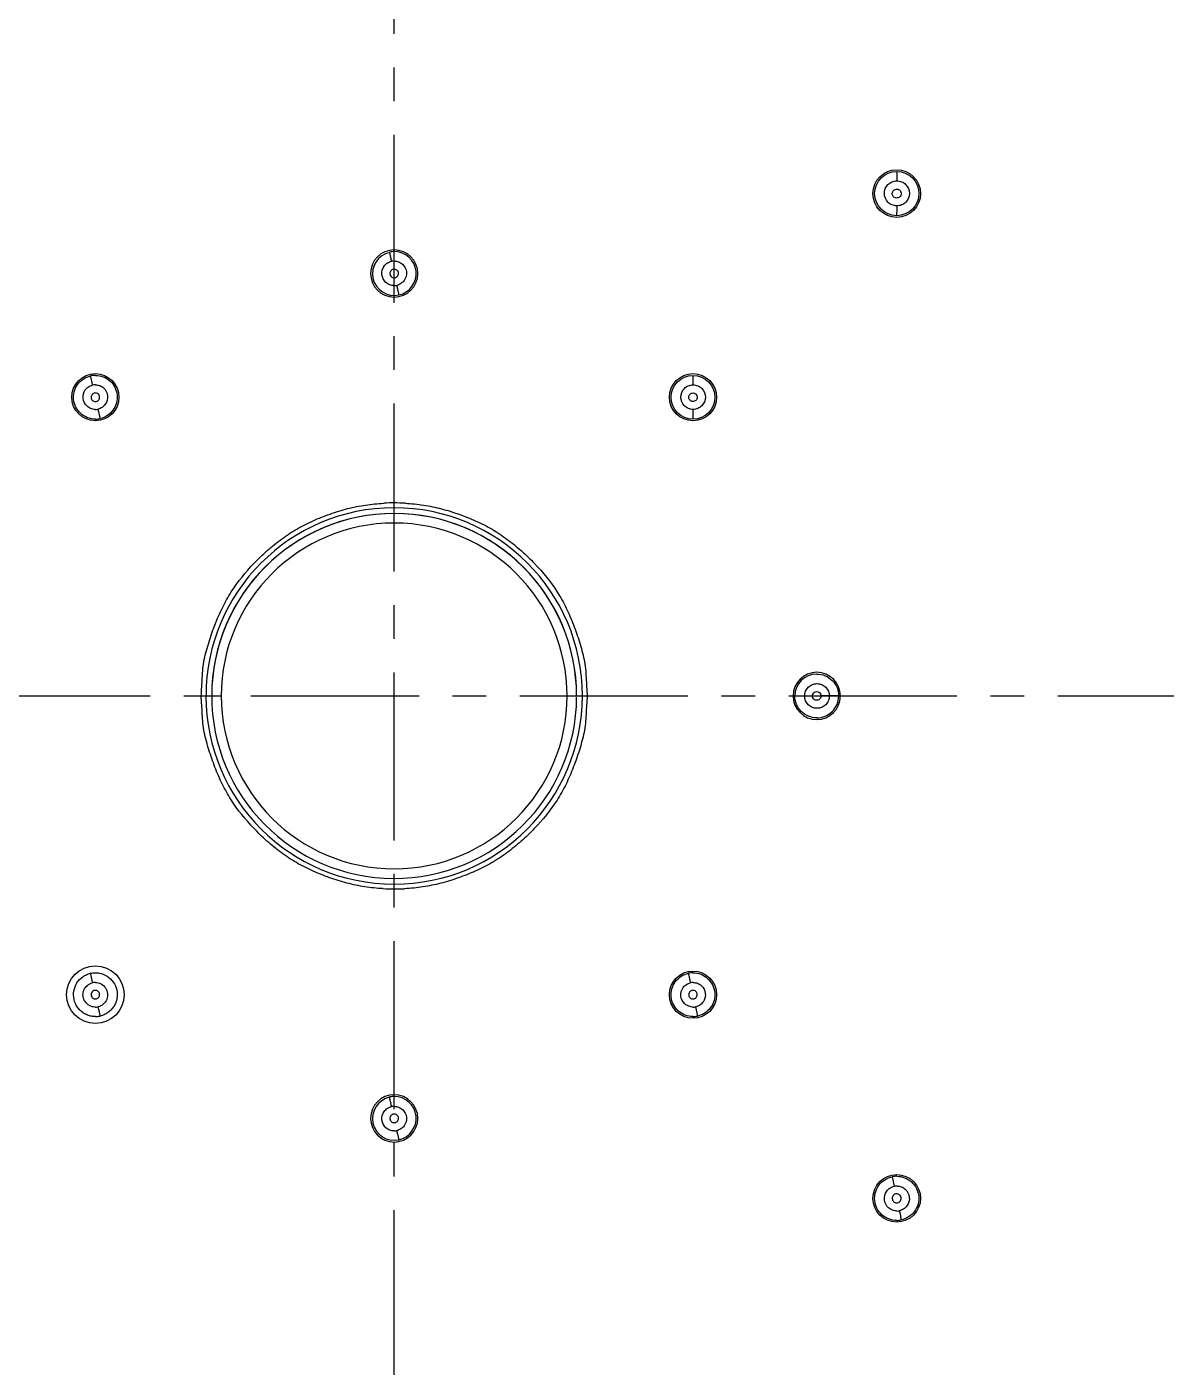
# Model space of a CAD drawing. Extents: x 60834 to 61254, y -28661 to -28364.
# Drawn here: x 60974.4 to 61033.7, y -28561.4 to -28491.6 of the extents above; entities that cross this region are included whole.
import ezdxf

# ---------------------------------------------------------------- set-up
doc = ezdxf.new("R2010")
doc.units = 0
doc.header["$LTSCALE"] = 7
doc.header["$MEASUREMENT"] = 0
doc.linetypes.add('CENTER', pattern=[2, 1.25, -0.25, 0.25, -0.25])
doc.layers.add('08_ALL_FEATURES', color=7, linetype='CONTINUOUS')
doc.layers.add('CL', color=1, linetype='CENTER')

msp = doc.modelspace()

# ---------------------------------------------------------------- linework, layer by layer
at = {"layer": '08_ALL_FEATURES', "color": 7, "linetype": 'Continuous'}
for p, q in [((60983.437, -28526.485), (60983.689, -28526.485)), ((60983.984, -28526.485), (60983.984, -28526.485)), ((60983.984, -28526.485), (60984.482, -28526.485)), ((61002.492, -28526.485), (61002.984, -28526.485)), ((61002.984, -28526.485), (61002.984, -28526.485)), ((61003.289, -28526.485), (61003.539, -28526.485)), ((61014.346, -28526.485), (61015.263, -28526.485)), ((61016.629, -28526.485), (61015.711, -28526.485))]:
    msp.add_line(p, q, dxfattribs=at)
for centre, radius in [((61019.651, -28500.322), 1.239), ((61019.651, -28500.322), 1.151), ((60977.93, -28510.928), 1.228), ((61009.044, -28510.928), 1.228), ((61009.044, -28510.929), 1.14), ((60977.93, -28542.042), 1.5), ((61009.044, -28542.042), 1.228), ((61019.651, -28552.649), 1.239)]:
    msp.add_circle(centre, radius, dxfattribs=at)
for centre, radius, start, end in [((60993.487, -28504.484), 1.23, 90.00318, 269.99682), ((60993.49, -28504.493), 1.133, 101.96938, 281.92072), ((60993.483, -28504.473), 1.13, 89.81619, 101.90406), ((60993.487, -28504.476), 0.645, 90.02088, 101.93968), ((60993.487, -28504.484), 1.23, 270.00082, 89.99918), ((60993.487, -28504.485), 1.142, 281.97758, 89.99535), ((60993.487, -28504.471), 0.645, 270.02093, 281.93904), ((60977.927, -28510.918), 1.129, 89.80525, 102.43239), ((60977.924, -28510.925), 0.643, 89.71876, 102.45926), ((60977.924, -28510.92), 0.643, 269.71902, 282.45872), ((60977.933, -28510.936), 1.132, 269.87883, 282.42651), ((60993.487, -28526.728), 10.295, 86.75833, 93.02298), ((60993.489, -28526.486), 9.8, 0.0032, 179.99681), ((60993.484, -28526.486), 9.5, 0.00307, 179.99694), ((60993.487, -28526.485), 9.5, 360, 359.66677), ((60993.484, -28526.486), 9.003, 0.00516, 179.99488), ((61015.488, -28526.485), 1.23, 0.00033, 179.99689), ((61015.487, -28526.485), 1.142, 90.02461, 179.99988), ((60993.484, -28526.485), 9.8, 180.0032, 359.99681), ((60993.489, -28526.484), 9.003, 180.00516, 359.99488), ((61015.488, -28526.485), 1.23, 180.00034, 359.99664), ((61015.487, -28526.485), 1.142, 269.9753, 359.99985), ((60993.486, -28526.242), 10.295, 266.75833, 273.02298), ((60977.924, -28542.048), 0.64, 89.67125, 102.56144), ((61009.04, -28542.03), 1.127, 89.82894, 101.60608), ((61009.05, -28542.05), 0.642, 90.34651, 101.64884), ((60977.924, -28542.048), 0.64, 269.67128, 282.56123), ((61009.049, -28542.046), 0.642, 270.34669, 281.6489), ((60977.933, -28542.046), 1.135, 269.89073, 282.47405), ((61009.046, -28542.05), 1.131, 269.84901, 281.63093), ((60993.487, -28548.486), 1.23, 90.00086, 269.99914), ((60993.489, -28548.493), 1.134, 102.16205, 282.09614), ((60993.483, -28548.475), 1.13, 89.81585, 102.09477), ((60993.487, -28548.486), 1.23, 270.00318, 89.99682), ((60993.487, -28548.486), 1.142, 282.15411, 89.99537), ((60993.487, -28548.499), 0.645, 90.02186, 102.12325), ((60993.487, -28548.494), 0.645, 270.02191, 282.12254), ((61019.646, -28552.636), 1.138, 89.83516, 101.41204), ((61019.66, -28552.659), 0.654, 90.50765, 101.46781), ((61019.659, -28552.656), 0.654, 270.50783, 281.46784), ((61019.653, -28552.657), 1.142, 269.84185, 281.44432)]:
    msp.add_arc(centre, radius, start, end, dxfattribs=at)
for points, knots in [([(61019.652, -28500.964), (61019.568, -28500.962), (61019.399, -28500.928), (61019.116, -28500.738), (61018.936, -28500.314), (61019.115, -28499.889), (61019.397, -28499.698), (61019.566, -28499.664), (61019.65, -28499.661)], [0, 0, 0, 0, 0.126196, 0.252396, 0.500108, 0.747722, 0.873869, 1, 1, 1, 1]), ([(61019.65, -28499.661), (61019.736, -28499.664), (61019.908, -28499.692), (61020.199, -28499.881), (61020.384, -28500.312), (61020.2, -28500.743), (61019.91, -28500.933), (61019.738, -28500.962), (61019.652, -28500.964)], [0, 0, 0, 0, 0.126323, 0.252427, 0.500081, 0.747652, 0.87372, 1, 1, 1, 1]), ([(61019.666, -28499.661), (61019.666, -28499.602), (61019.667, -28499.488), (61019.668, -28499.353), (61019.666, -28499.262), (61019.666, -28499.216), (61019.664, -28499.188), (61019.664, -28499.174), (61019.663, -28499.171)], [0, 0, 0, 0, 0.362651, 0.695832, 0.824912, 0.919831, 0.977381, 1, 1, 1, 1]), ([(61019.626, -28500.554), (61019.567, -28500.554), (61019.452, -28500.484), (61019.393, -28500.304), (61019.478, -28500.128), (61019.602, -28500.089), (61019.66, -28500.089)], [0, 0, 0, 0, 0.250923, 0.499653, 0.749776, 1, 1, 1, 1]), ([(61019.66, -28500.089), (61019.721, -28500.089), (61019.845, -28500.151), (61019.909, -28500.341), (61019.83, -28500.491), (61019.72, -28500.553), (61019.657, -28500.554), (61019.626, -28500.554)], [0, 0, 0, 0, 0.248564, 0.497348, 0.746005, 0.87316, 1, 1, 1, 1]), ([(61019.652, -28500.964), (61019.652, -28501.025), (61019.65, -28501.143), (61019.647, -28501.283), (61019.644, -28501.377), (61019.643, -28501.426), (61019.64, -28501.455), (61019.64, -28501.469), (61019.638, -28501.473)], [0, 0, 0, 0, 0.359424, 0.693807, 0.823895, 0.919561, 0.977399, 1, 1, 1, 1]), ([(60993.487, -28505.116), (60993.409, -28505.114), (60993.252, -28505.086), (60992.981, -28504.923), (60992.787, -28504.547), (60992.899, -28504.139), (60993.13, -28503.923), (60993.278, -28503.863), (60993.354, -28503.846)], [0, 0, 0, 0, 0.125991, 0.251989, 0.500034, 0.748039, 0.874036, 1, 1, 1, 1]), ([(60993.354, -28503.846), (60993.341, -28503.788), (60993.317, -28503.677), (60993.287, -28503.53), (60993.263, -28503.429), (60993.254, -28503.38), (60993.25, -28503.368)], [0, 0, 0, 0, 0.36304, 0.696228, 0.920104, 1, 1, 1, 1]), ([(60993.487, -28503.832), (60993.565, -28503.833), (60993.722, -28503.861), (60993.992, -28504.025), (60994.187, -28504.4), (60994.074, -28504.808), (60993.844, -28505.025), (60993.696, -28505.085), (60993.62, -28505.102)], [0, 0, 0, 0, 0.12604, 0.252103, 0.500014, 0.747923, 0.87398, 1, 1, 1, 1]), ([(60993.463, -28504.262), (60993.408, -28504.262), (60993.299, -28504.328), (60993.241, -28504.497), (60993.316, -28504.664), (60993.431, -28504.709), (60993.487, -28504.709)], [0, 0, 0, 0, 0.250586, 0.499542, 0.749791, 1, 1, 1, 1]), ([(60993.487, -28504.709), (60993.546, -28504.709), (60993.669, -28504.657), (60993.737, -28504.472), (60993.662, -28504.324), (60993.555, -28504.263), (60993.493, -28504.262), (60993.463, -28504.262)], [0, 0, 0, 0, 0.248615, 0.497321, 0.745994, 0.873123, 1, 1, 1, 1]), ([(60993.62, -28505.102), (60993.633, -28505.162), (60993.657, -28505.277), (60993.69, -28505.43), (60993.709, -28505.537), (60993.723, -28505.588), (60993.724, -28505.602)], [0, 0, 0, 0, 0.3592, 0.693791, 0.919755, 1, 1, 1, 1]), ([(60977.93, -28512.068), (60977.793, -28512.068), (60977.513, -28512.017), (60977.152, -28511.796), (60976.894, -28511.459), (60976.732, -28510.926), (60976.914, -28510.202), (60977.418, -28509.875), (60977.684, -28509.816)], [0, 0, 0, 0, 0.125929, 0.252535, 0.378597, 0.504189, 0.751946, 1, 1, 1, 1]), ([(60977.786, -28510.297), (60977.773, -28510.239), (60977.748, -28510.128), (60977.72, -28509.995), (60977.7, -28509.906), (60977.692, -28509.857), (60977.683, -28509.829), (60977.684, -28509.816)], [0, 0, 0, 0, 0.362484, 0.695885, 0.825078, 0.920052, 1, 1, 1, 1]), ([(60977.93, -28509.789), (60978.068, -28509.79), (60978.347, -28509.841), (60978.823, -28510.13), (60979.171, -28510.791), (60978.976, -28511.515), (60978.572, -28511.9), (60978.311, -28512.012), (60978.176, -28512.041)], [0, 0, 0, 0, 0.125963, 0.251603, 0.499352, 0.74767, 0.873914, 1, 1, 1, 1]), ([(61009.054, -28510.282), (61009.054, -28510.223), (61009.055, -28510.108), (61009.055, -28509.973), (61009.054, -28509.881), (61009.054, -28509.834), (61009.053, -28509.806), (61009.053, -28509.792), (61009.052, -28509.789)], [0, 0, 0, 0, 0.362229, 0.695664, 0.824915, 0.919943, 0.977501, 1, 1, 1, 1]), ([(60977.921, -28511.563), (60977.843, -28511.561), (60977.687, -28511.532), (60977.42, -28511.37), (60977.227, -28510.997), (60977.337, -28510.592), (60977.564, -28510.376), (60977.711, -28510.315), (60977.786, -28510.297)], [0, 0, 0, 0, 0.125965, 0.251937, 0.500001, 0.748056, 0.87405, 1, 1, 1, 1]), ([(60977.907, -28510.708), (60977.852, -28510.708), (60977.744, -28510.773), (60977.686, -28510.941), (60977.761, -28511.107), (60977.876, -28511.151), (60977.93, -28511.151)], [0, 0, 0, 0, 0.250585, 0.499571, 0.749819, 1, 1, 1, 1]), ([(60977.93, -28511.151), (60977.989, -28511.151), (60978.111, -28511.1), (60978.178, -28510.915), (60978.104, -28510.77), (60977.998, -28510.709), (60977.937, -28510.708), (60977.907, -28510.708)], [0, 0, 0, 0, 0.248615, 0.497352, 0.746029, 0.87314, 1, 1, 1, 1]), ([(60977.928, -28510.282), (60978.005, -28510.284), (60978.161, -28510.313), (60978.429, -28510.475), (60978.621, -28510.848), (60978.511, -28511.253), (60978.284, -28511.469), (60978.138, -28511.53), (60978.062, -28511.548)], [0, 0, 0, 0, 0.125972, 0.251936, 0.500003, 0.748055, 0.874044, 1, 1, 1, 1]), ([(61009.045, -28511.563), (61008.962, -28511.561), (61008.795, -28511.528), (61008.516, -28511.341), (61008.339, -28510.923), (61008.515, -28510.505), (61008.794, -28510.318), (61008.961, -28510.284), (61009.043, -28510.282)], [0, 0, 0, 0, 0.126197, 0.252392, 0.500078, 0.747696, 0.873859, 1, 1, 1, 1]), ([(61009.02, -28511.15), (61008.965, -28511.15), (61008.857, -28511.084), (61008.799, -28510.917), (61008.874, -28510.751), (61008.988, -28510.707), (61009.043, -28510.707)], [0, 0, 0, 0, 0.25061, 0.499552, 0.749732, 1, 1, 1, 1]), ([(61009.043, -28510.707), (61009.102, -28510.706), (61009.224, -28510.758), (61009.291, -28510.942), (61009.217, -28511.088), (61009.111, -28511.149), (61009.05, -28511.15), (61009.02, -28511.15)], [0, 0, 0, 0, 0.2487, 0.497404, 0.746072, 0.873148, 1, 1, 1, 1]), ([(61009.043, -28510.282), (61009.127, -28510.284), (61009.296, -28510.314), (61009.581, -28510.499), (61009.761, -28510.922), (61009.582, -28511.345), (61009.298, -28511.531), (61009.129, -28511.561), (61009.045, -28511.563)], [0, 0, 0, 0, 0.126346, 0.252517, 0.500143, 0.747662, 0.873748, 1, 1, 1, 1]), ([(60978.062, -28511.548), (60978.076, -28511.607), (60978.101, -28511.722), (60978.132, -28511.857), (60978.153, -28511.95), (60978.167, -28511.999), (60978.17, -28512.029), (60978.176, -28512.041)], [0, 0, 0, 0, 0.359939, 0.694296, 0.824287, 0.919849, 1, 1, 1, 1]), ([(61009.045, -28511.563), (61009.044, -28511.623), (61009.043, -28511.74), (61009.041, -28511.879), (61009.039, -28511.974), (61009.038, -28512.022), (61009.036, -28512.051), (61009.036, -28512.065), (61009.035, -28512.068)], [0, 0, 0, 0, 0.360052, 0.694297, 0.824228, 0.91976, 0.977511, 1, 1, 1, 1]), ([(60983.437, -28526.485), (60983.449, -28526.327), (60983.471, -28526.01), (60983.496, -28525.534), (60983.523, -28525.059), (60983.594, -28524.587), (60983.709, -28524.124), (60983.888, -28523.514), (60984.15, -28522.764), (60984.526, -28521.888), (60985.144, -28520.775), (60985.958, -28519.788), (60986.872, -28518.906), (60987.61, -28518.302), (60988.406, -28517.774), (60989.261, -28517.35), (60990.148, -28516.999), (60991.058, -28516.715), (60991.994, -28516.527), (60992.627, -28516.464), (60992.944, -28516.447)], [0, 0, 0, 0, 0.031242, 0.062516, 0.093775, 0.12498, 0.156267, 0.187567, 0.250049, 0.312556, 0.375079, 0.499946, 0.562447, 0.624955, 0.68748, 0.749962, 0.812495, 0.874983, 0.937494, 1, 1, 1, 1]), ([(60994.069, -28516.449), (60994.386, -28516.467), (60995.017, -28516.532), (60995.949, -28516.723), (60996.857, -28517.01), (60997.74, -28517.363), (60998.592, -28517.787), (60999.383, -28518.318), (61000.118, -28518.922), (61001.029, -28519.802), (61001.839, -28520.789), (61002.453, -28521.899), (61002.828, -28522.773), (61003.088, -28523.522), (61003.267, -28524.13), (61003.381, -28524.592), (61003.453, -28525.062), (61003.479, -28525.537), (61003.503, -28526.011), (61003.527, -28526.327), (61003.539, -28526.485)], [0, 0, 0, 0, 0.062506, 0.125018, 0.187505, 0.250041, 0.31252, 0.375047, 0.437555, 0.500055, 0.624922, 0.687445, 0.749953, 0.812432, 0.843733, 0.875022, 0.906225, 0.937484, 0.968757, 1, 1, 1, 1]), ([(61015.487, -28525.343), (61015.635, -28525.343), (61015.934, -28525.404), (61016.315, -28525.656), (61016.569, -28526.036), (61016.629, -28526.336), (61016.629, -28526.485)], [0, 0, 0, 0, 0.249171, 0.499688, 0.74956, 1, 1, 1, 1]), ([(61014.856, -28526.485), (61014.857, -28526.402), (61014.889, -28526.233), (61015.032, -28526.019), (61015.246, -28525.877), (61015.498, -28525.826), (61015.75, -28525.877), (61015.964, -28526.019), (61016.107, -28526.233), (61016.139, -28526.402), (61016.141, -28526.485)], [0, 0, 0, 0, 0.124971, 0.249965, 0.375006, 0.500006, 0.624984, 0.750022, 0.874999, 1, 1, 1, 1]), ([(60992.904, -28536.521), (60992.588, -28536.503), (60991.957, -28536.438), (60991.024, -28536.247), (60990.117, -28535.96), (60989.234, -28535.608), (60988.382, -28535.183), (60987.591, -28534.653), (60986.855, -28534.049), (60985.945, -28533.168), (60985.135, -28532.182), (60984.521, -28531.071), (60984.145, -28530.197), (60983.886, -28529.448), (60983.707, -28528.84), (60983.592, -28528.379), (60983.521, -28527.908), (60983.495, -28527.433), (60983.47, -28526.959), (60983.447, -28526.643), (60983.434, -28526.485)], [0, 0, 0, 0, 0.062506, 0.125018, 0.187505, 0.250041, 0.31252, 0.375047, 0.437555, 0.500055, 0.624922, 0.687445, 0.749953, 0.812432, 0.843733, 0.875022, 0.906225, 0.937484, 0.968757, 1, 1, 1, 1]), ([(61003.537, -28526.485), (61003.525, -28526.644), (61003.502, -28526.96), (61003.478, -28527.436), (61003.451, -28527.912), (61003.379, -28528.384), (61003.265, -28528.847), (61003.085, -28529.456), (61002.824, -28530.206), (61002.448, -28531.083), (61001.83, -28532.195), (61001.016, -28533.183), (61000.102, -28534.064), (60999.363, -28534.668), (60998.568, -28535.196), (60997.712, -28535.62), (60996.826, -28535.971), (60995.915, -28536.256), (60994.98, -28536.444), (60994.347, -28536.507), (60994.029, -28536.523)], [0, 0, 0, 0, 0.031242, 0.062516, 0.093775, 0.12498, 0.156267, 0.187567, 0.250049, 0.312556, 0.375079, 0.499946, 0.562447, 0.624955, 0.68748, 0.749962, 0.812495, 0.874983, 0.937494, 1, 1, 1, 1]), ([(61015.487, -28527.627), (61015.339, -28527.627), (61015.04, -28527.566), (61014.659, -28527.314), (61014.406, -28526.934), (61014.346, -28526.634), (61014.346, -28526.485)], [0, 0, 0, 0, 0.249102, 0.499606, 0.749504, 1, 1, 1, 1]), ([(61016.141, -28526.485), (61016.139, -28526.569), (61016.107, -28526.737), (61015.964, -28526.951), (61015.75, -28527.094), (61015.498, -28527.144), (61015.246, -28527.094), (61015.032, -28526.951), (61014.889, -28526.737), (61014.858, -28526.569), (61014.856, -28526.485)], [0, 0, 0, 0, 0.124971, 0.249965, 0.375006, 0.500007, 0.624984, 0.750022, 0.874999, 1, 1, 1, 1]), ([(61015.263, -28526.485), (61015.263, -28526.447), (61015.283, -28526.368), (61015.34, -28526.311), (61015.374, -28526.292)], [0, 0, 0, 0, 0.500226, 1, 1, 1, 1]), ([(61015.487, -28526.71), (61015.448, -28526.71), (61015.37, -28526.689), (61015.313, -28526.632), (61015.293, -28526.598)], [0, 0, 0, 0, 0.500094, 1, 1, 1, 1]), ([(61015.487, -28526.261), (61015.525, -28526.261), (61015.604, -28526.281), (61015.661, -28526.339), (61015.681, -28526.372)], [0, 0, 0, 0, 0.500164, 1, 1, 1, 1]), ([(61015.711, -28526.485), (61015.711, -28526.524), (61015.691, -28526.602), (61015.633, -28526.66), (61015.6, -28526.679)], [0, 0, 0, 0, 0.500179, 1, 1, 1, 1]), ([(60977.93, -28543.181), (60977.865, -28543.181), (60977.724, -28543.169), (60977.515, -28543.111), (60977.314, -28543.01), (60977.137, -28542.87), (60976.943, -28542.643), (60976.788, -28542.295), (60976.781, -28541.84), (60976.942, -28541.415), (60977.207, -28541.141), (60977.466, -28540.993), (60977.609, -28540.946), (60977.682, -28540.929)], [0, 0, 0, 0, 0.059626, 0.126934, 0.194568, 0.26225, 0.329639, 0.463325, 0.597235, 0.73117, 0.864869, 0.932269, 1, 1, 1, 1]), ([(60977.921, -28542.688), (60977.819, -28542.686), (60977.61, -28542.636), (60977.372, -28542.42), (60977.261, -28542.116), (60977.307, -28541.797), (60977.495, -28541.538), (60977.687, -28541.447), (60977.785, -28541.423)], [0, 0, 0, 0, 0.165544, 0.333095, 0.501463, 0.66953, 0.836078, 1, 1, 1, 1]), ([(60977.785, -28541.423), (60977.772, -28541.364), (60977.752, -28541.276), (60977.728, -28541.162), (60977.711, -28541.085), (60977.699, -28541.022), (60977.689, -28540.976), (60977.685, -28540.947), (60977.681, -28540.933), (60977.682, -28540.929)], [0, 0, 0, 0, 0.360336, 0.53625, 0.694463, 0.824297, 0.919757, 0.977467, 1, 1, 1, 1]), ([(60977.682, -28540.929), (60977.755, -28540.913), (60977.841, -28540.903), (60977.926, -28540.903), (60977.937, -28540.903)], [0, 0, 0, 0, 0.877127, 1, 1, 1, 1]), ([(60977.928, -28541.408), (60978.03, -28541.41), (60978.239, -28541.459), (60978.477, -28541.676), (60978.587, -28541.979), (60978.541, -28542.298), (60978.354, -28542.558), (60978.162, -28542.649), (60978.063, -28542.673)], [0, 0, 0, 0, 0.165838, 0.333333, 0.501461, 0.669275, 0.835778, 1, 1, 1, 1]), ([(60977.937, -28540.903), (60978.001, -28540.903), (60978.212, -28540.923), (60978.559, -28541.054), (60978.885, -28541.372), (60979.072, -28541.787), (60979.079, -28542.167), (60979, -28542.455), (60978.899, -28542.657), (60978.759, -28542.834), (60978.588, -28542.98), (60978.393, -28543.091), (60978.25, -28543.138), (60978.178, -28543.154)], [0, 0, 0, 0, 0.058072, 0.192067, 0.326315, 0.460539, 0.594523, 0.662056, 0.729879, 0.797649, 0.865088, 0.932458, 1, 1, 1, 1]), ([(61009.043, -28543.181), (61008.905, -28543.181), (61008.624, -28543.129), (61008.262, -28542.906), (61008.004, -28542.567), (61007.844, -28542.03), (61008.034, -28541.304), (61008.546, -28540.981), (61008.813, -28540.926)], [0, 0, 0, 0, 0.125869, 0.252432, 0.378505, 0.504112, 0.751905, 1, 1, 1, 1]), ([(61009.053, -28542.688), (61008.975, -28542.687), (61008.817, -28542.66), (61008.547, -28542.497), (61008.351, -28542.121), (61008.464, -28541.713), (61008.695, -28541.497), (61008.844, -28541.438), (61008.92, -28541.421)], [0, 0, 0, 0, 0.126061, 0.252102, 0.500007, 0.747914, 0.873966, 1, 1, 1, 1]), ([(61008.92, -28541.421), (61008.908, -28541.361), (61008.884, -28541.246), (61008.855, -28541.11), (61008.835, -28541.018), (61008.822, -28540.968), (61008.819, -28540.938), (61008.813, -28540.926)], [0, 0, 0, 0, 0.359949, 0.694301, 0.824287, 0.919847, 1, 1, 1, 1]), ([(61009.043, -28540.903), (61009.182, -28540.903), (61009.462, -28540.955), (61009.939, -28541.246), (61010.286, -28541.913), (61010.084, -28542.639), (61009.673, -28543.021), (61009.41, -28543.13), (61009.274, -28543.158)], [0, 0, 0, 0, 0.12606, 0.251743, 0.499496, 0.747721, 0.873941, 1, 1, 1, 1]), ([(61009.046, -28541.408), (61009.124, -28541.408), (61009.282, -28541.435), (61009.552, -28541.599), (61009.748, -28541.975), (61009.634, -28542.383), (61009.404, -28542.599), (61009.255, -28542.658), (61009.179, -28542.675)], [0, 0, 0, 0, 0.126051, 0.252086, 0.49998, 0.747898, 0.873955, 1, 1, 1, 1]), ([(60977.907, -28541.821), (60977.871, -28541.821), (60977.799, -28541.852), (60977.725, -28541.936), (60977.7, -28542.046), (60977.729, -28542.154), (60977.807, -28542.236), (60977.881, -28542.266), (60977.919, -28542.266)], [0, 0, 0, 0, 0.167014, 0.331706, 0.496174, 0.660429, 0.823651, 1, 1, 1, 1]), ([(60977.919, -28542.266), (60977.945, -28542.264), (60977.99, -28542.26), (60978.052, -28542.231), (60978.102, -28542.189), (60978.138, -28542.131), (60978.155, -28542.064), (60978.151, -28541.996), (60978.127, -28541.931), (60978.085, -28541.878), (60978.032, -28541.84), (60977.971, -28541.82), (60977.929, -28541.819), (60977.907, -28541.821)], [0, 0, 0, 0, 0.103874, 0.185948, 0.27545, 0.368805, 0.461146, 0.554148, 0.646484, 0.739822, 0.829284, 0.911282, 1, 1, 1, 1]), ([(61009.028, -28541.818), (61009.001, -28541.818), (61008.948, -28541.837), (61008.858, -28541.897), (61008.8, -28542.033), (61008.849, -28542.173), (61008.934, -28542.239), (61008.987, -28542.261), (61009.014, -28542.261)], [0, 0, 0, 0, 0.126292, 0.252138, 0.50016, 0.748139, 0.873856, 1, 1, 1, 1]), ([(61009.053, -28542.264), (61009.11, -28542.259), (61009.227, -28542.208), (61009.288, -28542.028), (61009.207, -28541.856), (61009.085, -28541.818), (61009.028, -28541.818)], [0, 0, 0, 0, 0.250187, 0.500098, 0.749976, 1, 1, 1, 1]), ([(60978.063, -28542.673), (60978.076, -28542.731), (60978.096, -28542.818), (60978.122, -28542.93), (60978.139, -28543.004), (60978.154, -28543.065), (60978.165, -28543.111), (60978.173, -28543.138), (60978.176, -28543.151), (60978.178, -28543.154)], [0, 0, 0, 0, 0.361954, 0.537729, 0.695477, 0.824805, 0.919891, 0.97746, 1, 1, 1, 1]), ([(61009.179, -28542.675), (61009.191, -28542.733), (61009.214, -28542.845), (61009.24, -28542.978), (61009.259, -28543.068), (61009.266, -28543.117), (61009.275, -28543.145), (61009.274, -28543.158)], [0, 0, 0, 0, 0.362467, 0.69587, 0.825068, 0.920045, 1, 1, 1, 1]), ([(60993.352, -28547.869), (60993.339, -28547.809), (60993.314, -28547.694), (60993.28, -28547.541), (60993.261, -28547.434), (60993.247, -28547.383), (60993.246, -28547.37)], [0, 0, 0, 0, 0.359256, 0.693875, 0.919816, 1, 1, 1, 1]), ([(60993.487, -28549.139), (60993.409, -28549.137), (60993.252, -28549.109), (60992.982, -28548.946), (60992.787, -28548.571), (60992.898, -28548.163), (60993.128, -28547.947), (60993.276, -28547.887), (60993.352, -28547.869)], [0, 0, 0, 0, 0.125989, 0.251985, 0.500034, 0.748044, 0.874038, 1, 1, 1, 1]), ([(60993.463, -28548.262), (60993.408, -28548.262), (60993.299, -28548.328), (60993.241, -28548.498), (60993.316, -28548.665), (60993.431, -28548.71), (60993.487, -28548.71)], [0, 0, 0, 0, 0.250585, 0.499542, 0.74979, 1, 1, 1, 1]), ([(60993.487, -28548.71), (60993.546, -28548.71), (60993.669, -28548.658), (60993.737, -28548.472), (60993.662, -28548.325), (60993.555, -28548.263), (60993.493, -28548.262), (60993.463, -28548.262)], [0, 0, 0, 0, 0.248612, 0.49732, 0.745994, 0.873122, 1, 1, 1, 1]), ([(60993.487, -28547.855), (60993.565, -28547.856), (60993.722, -28547.884), (60993.992, -28548.047), (60994.187, -28548.422), (60994.075, -28548.83), (60993.845, -28549.046), (60993.698, -28549.107), (60993.622, -28549.124)], [0, 0, 0, 0, 0.125996, 0.251985, 0.500035, 0.748042, 0.874032, 1, 1, 1, 1]), ([(60993.622, -28549.124), (60993.634, -28549.182), (60993.659, -28549.293), (60993.69, -28549.44), (60993.714, -28549.541), (60993.723, -28549.59), (60993.727, -28549.602)], [0, 0, 0, 0, 0.362983, 0.696143, 0.920041, 1, 1, 1, 1]), ([(61019.65, -28553.799), (61019.51, -28553.799), (61019.226, -28553.747), (61018.86, -28553.521), (61018.6, -28553.178), (61018.439, -28552.635), (61018.633, -28551.901), (61019.151, -28551.576), (61019.421, -28551.521)], [0, 0, 0, 0, 0.125852, 0.252395, 0.378462, 0.504067, 0.751877, 1, 1, 1, 1]), ([(61019.664, -28553.309), (61019.585, -28553.308), (61019.424, -28553.281), (61019.148, -28553.115), (61018.948, -28552.732), (61019.064, -28552.316), (61019.3, -28552.096), (61019.452, -28552.036), (61019.53, -28552.019)], [0, 0, 0, 0, 0.126062, 0.252097, 0.499977, 0.747887, 0.873955, 1, 1, 1, 1]), ([(61019.53, -28552.019), (61019.517, -28551.959), (61019.494, -28551.844), (61019.465, -28551.706), (61019.444, -28551.614), (61019.434, -28551.566), (61019.426, -28551.538), (61019.423, -28551.524), (61019.421, -28551.521)], [0, 0, 0, 0, 0.359266, 0.693805, 0.823977, 0.919685, 0.9775, 1, 1, 1, 1]), ([(61019.65, -28551.498), (61019.79, -28551.498), (61020.073, -28551.551), (61020.556, -28551.846), (61020.906, -28552.521), (61020.7, -28553.254), (61020.284, -28553.639), (61020.017, -28553.748), (61019.879, -28553.776)], [0, 0, 0, 0, 0.126079, 0.251764, 0.499502, 0.747713, 0.873938, 1, 1, 1, 1]), ([(61019.654, -28552.006), (61019.733, -28552.007), (61019.894, -28552.034), (61020.17, -28552.2), (61020.37, -28552.583), (61020.254, -28552.999), (61020.018, -28553.219), (61019.866, -28553.279), (61019.789, -28553.296)], [0, 0, 0, 0, 0.126051, 0.252082, 0.49995, 0.747871, 0.873943, 1, 1, 1, 1]), ([(61019.625, -28552.416), (61019.567, -28552.416), (61019.454, -28552.485), (61019.394, -28552.661), (61019.472, -28552.835), (61019.592, -28552.882), (61019.65, -28552.882)], [0, 0, 0, 0, 0.250603, 0.499595, 0.749831, 1, 1, 1, 1]), ([(61019.65, -28552.882), (61019.711, -28552.882), (61019.84, -28552.828), (61019.91, -28552.634), (61019.832, -28552.481), (61019.721, -28552.417), (61019.656, -28552.416), (61019.625, -28552.416)], [0, 0, 0, 0, 0.248624, 0.497371, 0.746031, 0.873137, 1, 1, 1, 1]), ([(61019.789, -28553.296), (61019.8, -28553.354), (61019.823, -28553.465), (61019.849, -28553.597), (61019.865, -28553.687), (61019.874, -28553.732), (61019.877, -28553.76), (61019.88, -28553.773), (61019.879, -28553.776)], [0, 0, 0, 0, 0.362986, 0.696124, 0.82513, 0.919978, 0.97747, 1, 1, 1, 1])]:
    msp.add_open_spline(points, degree=3, knots=knots, dxfattribs=at)
for points in [[(61015.293, -28526.598), (61015.274, -28526.565), (61015.263, -28526.524), (61015.263, -28526.485)], [(61015.374, -28526.292), (61015.408, -28526.272), (61015.448, -28526.261), (61015.487, -28526.261)], [(61015.6, -28526.679), (61015.566, -28526.699), (61015.526, -28526.71), (61015.487, -28526.71)], [(61015.681, -28526.372), (61015.7, -28526.406), (61015.711, -28526.446), (61015.711, -28526.485)], [(61009.014, -28542.261), (61009.015, -28542.274), (61009.04, -28542.267), (61009.053, -28542.264)]]:
    msp.add_open_spline(points, degree=3, dxfattribs=at)
at = {"layer": 'CL'}
for p, q in [((60993.484, -28632.006), (60993.484, -28424.624)), ((60888.031, -28526.486), (61100.157, -28526.486))]:
    msp.add_line(p, q, dxfattribs=at)

doc.saveas('drawing.dxf')
